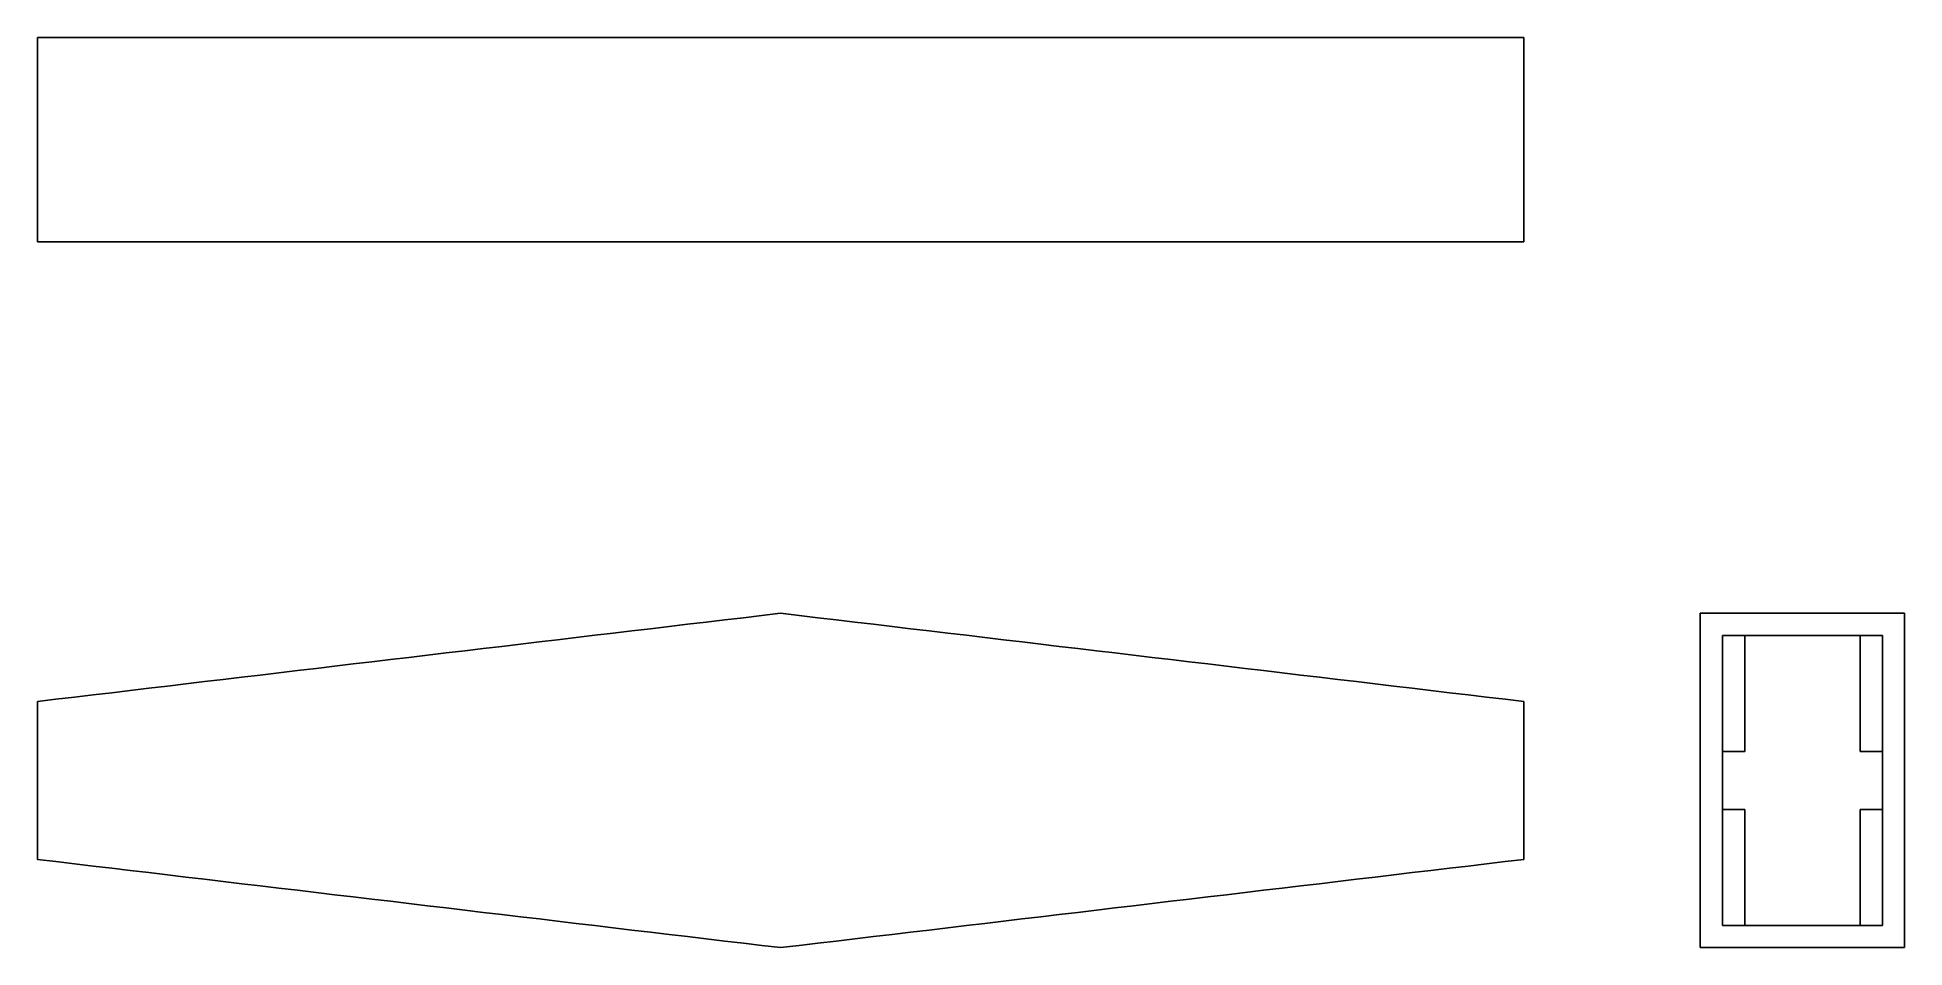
# Model space of a CAD drawing. Header units: inches. Extents: x 0 to 10.1, y -0.9 to 4.
import ezdxf

# ---------------------------------------------------------------- set-up
doc = ezdxf.new("R2010")
doc.units = ezdxf.units.IN

msp = doc.modelspace()

# ---------------------------------------------------------------- linework, layer by layer
at = {"layer": 'FRONT'}
for p, q in [((3.1, 0.793125), (3.2, 0.805)), ((3.2, 0.805), (3.3, 0.816875)), ((3.3, 0.816875), (3.4, 0.82875)), ((3.4, 0.82875), (3.5, 0.840625)), ((3.5, 0.840625), (3.6, 0.8525)), ((3.6, 0.8525), (3.7, 0.864375)), ((3.7, 0.864375), (3.8, 0.87625)), ((3.8, 0.87625), (3.9, 0.888125)), ((3.9, 0.888125), (4, 0.9)), ((4, 0.9), (4.1, 0.888125)), ((4.1, 0.888125), (4.2, 0.87625)), ((4.2, 0.87625), (4.3, 0.864375)), ((4.3, 0.864375), (4.4, 0.8525)), ((4.4, 0.8525), (4.5, 0.840625)), ((4.5, 0.840625), (4.6, 0.82875)), ((4.6, 0.82875), (4.7, 0.816875)), ((4.7, 0.816875), (4.8, 0.805)), ((4.8, 0.805), (4.9, 0.793125)), ((2.3, 0.698125), (2.4, 0.71)), ((2.4, 0.71), (2.5, 0.721875)), ((2.5, 0.721875), (2.6, 0.73375)), ((2.6, 0.73375), (2.7, 0.745625)), ((2.7, 0.745625), (2.8, 0.7575)), ((2.8, 0.7575), (2.9, 0.769375)), ((2.9, 0.769375), (3, 0.78125)), ((3, 0.78125), (3.1, 0.793125)), ((4.9, 0.793125), (5, 0.78125)), ((5, 0.78125), (5.1, 0.769375)), ((5.1, 0.769375), (5.2, 0.7575)), ((5.2, 0.7575), (5.3, 0.745625)), ((5.3, 0.745625), (5.4, 0.73375)), ((5.4, 0.73375), (5.5, 0.721875)), ((5.5, 0.721875), (5.6, 0.71)), ((5.6, 0.71), (5.7, 0.698125)), ((1.4, 0.59125), (1.5, 0.603125)), ((1.5, 0.603125), (1.6, 0.615)), ((1.6, 0.615), (1.7, 0.626875)), ((1.7, 0.626875), (1.8, 0.63875)), ((1.8, 0.63875), (1.9, 0.650625)), ((1.9, 0.650625), (2, 0.6625)), ((2, 0.6625), (2.1, 0.674375)), ((2.1, 0.674375), (2.2, 0.68625)), ((2.2, 0.68625), (2.3, 0.698125)), ((5.7, 0.698125), (5.8, 0.68625)), ((5.8, 0.68625), (5.9, 0.674375)), ((5.9, 0.674375), (6, 0.6625)), ((6, 0.6625), (6.1, 0.650625)), ((6.1, 0.650625), (6.2, 0.63875)), ((6.2, 0.63875), (6.3, 0.626875)), ((6.3, 0.626875), (6.4, 0.615)), ((6.4, 0.615), (6.5, 0.603125)), ((6.5, 0.603125), (6.6, 0.59125)), ((0.6, 0.49625), (0.7, 0.508125)), ((0.7, 0.508125), (0.8, 0.52)), ((0.8, 0.52), (0.9, 0.531875)), ((0.9, 0.531875), (1, 0.54375)), ((1, 0.54375), (1.1, 0.555625)), ((1.1, 0.555625), (1.2, 0.5675)), ((1.2, 0.5675), (1.3, 0.579375)), ((1.3, 0.579375), (1.4, 0.59125)), ((6.6, 0.59125), (6.7, 0.579375)), ((6.7, 0.579375), (6.8, 0.5675)), ((6.8, 0.5675), (6.9, 0.555625)), ((6.9, 0.555625), (7, 0.54375)), ((7, 0.54375), (7.1, 0.531875)), ((7.1, 0.531875), (7.2, 0.52)), ((7.2, 0.52), (7.3, 0.508125)), ((7.3, 0.508125), (7.4, 0.49625)), ((0, 0.425), (0.1, 0.436875)), ((0, 0.425), (0, -0.425)), ((0.1, 0.436875), (0.2, 0.44875)), ((0.2, 0.44875), (0.3, 0.460625)), ((0.3, 0.460625), (0.4, 0.4725)), ((0.4, 0.4725), (0.5, 0.484375)), ((0.5, 0.484375), (0.6, 0.49625)), ((7.4, 0.49625), (7.5, 0.484375)), ((7.5, 0.484375), (7.6, 0.4725)), ((7.6, 0.4725), (7.7, 0.460625)), ((7.7, 0.460625), (7.8, 0.44875)), ((7.8, 0.44875), (7.9, 0.436875)), ((7.9, 0.436875), (8, 0.425)), ((8, 0.425), (8, -0.425)), ((0, -0.425), (0.1, -0.436875)), ((0.1, -0.436875), (0.2, -0.44875)), ((0.2, -0.44875), (0.3, -0.460625)), ((0.3, -0.460625), (0.4, -0.4725)), ((0.4, -0.4725), (0.5, -0.484375)), ((0.5, -0.484375), (0.6, -0.49625)), ((0.6, -0.49625), (0.7, -0.508125)), ((7.3, -0.508125), (7.4, -0.49625)), ((7.4, -0.49625), (7.5, -0.484375)), ((7.5, -0.484375), (7.6, -0.4725)), ((7.6, -0.4725), (7.7, -0.460625)), ((7.7, -0.460625), (7.8, -0.44875)), ((7.8, -0.44875), (7.9, -0.436875)), ((7.9, -0.436875), (8, -0.425)), ((0.7, -0.508125), (0.8, -0.52)), ((0.8, -0.52), (0.9, -0.531875)), ((0.9, -0.531875), (1, -0.54375)), ((1, -0.54375), (1.1, -0.555625)), ((1.1, -0.555625), (1.2, -0.5675)), ((1.2, -0.5675), (1.3, -0.579375)), ((1.3, -0.579375), (1.4, -0.59125)), ((1.4, -0.59125), (1.5, -0.603125)), ((6.5, -0.603125), (6.6, -0.59125)), ((6.6, -0.59125), (6.7, -0.579375)), ((6.7, -0.579375), (6.8, -0.5675)), ((6.8, -0.5675), (6.9, -0.555625)), ((6.9, -0.555625), (7, -0.54375)), ((7, -0.54375), (7.1, -0.531875)), ((7.1, -0.531875), (7.2, -0.52)), ((7.2, -0.52), (7.3, -0.508125)), ((1.5, -0.603125), (1.6, -0.615)), ((1.6, -0.615), (1.7, -0.626875)), ((1.7, -0.626875), (1.8, -0.63875)), ((1.8, -0.63875), (1.9, -0.650625)), ((1.9, -0.650625), (2, -0.6625)), ((2, -0.6625), (2.1, -0.674375)), ((2.1, -0.674375), (2.2, -0.68625)), ((2.2, -0.68625), (2.3, -0.698125)), ((2.3, -0.698125), (2.4, -0.71)), ((5.6, -0.71), (5.7, -0.698125)), ((5.7, -0.698125), (5.8, -0.68625)), ((5.8, -0.68625), (5.9, -0.674375)), ((5.9, -0.674375), (6, -0.6625)), ((6, -0.6625), (6.1, -0.650625)), ((6.1, -0.650625), (6.2, -0.63875)), ((6.2, -0.63875), (6.3, -0.626875)), ((6.3, -0.626875), (6.4, -0.615)), ((6.4, -0.615), (6.5, -0.603125)), ((2.4, -0.71), (2.5, -0.721875)), ((2.5, -0.721875), (2.6, -0.73375)), ((2.6, -0.73375), (2.7, -0.745625)), ((2.7, -0.745625), (2.8, -0.7575)), ((2.8, -0.7575), (2.9, -0.769375)), ((2.9, -0.769375), (3, -0.78125)), ((3, -0.78125), (3.1, -0.793125)), ((3.1, -0.793125), (3.2, -0.805)), ((4.8, -0.805), (4.9, -0.793125)), ((4.9, -0.793125), (5, -0.78125)), ((5, -0.78125), (5.1, -0.769375)), ((5.1, -0.769375), (5.2, -0.7575)), ((5.2, -0.7575), (5.3, -0.745625)), ((5.3, -0.745625), (5.4, -0.73375)), ((5.4, -0.73375), (5.5, -0.721875)), ((5.5, -0.721875), (5.6, -0.71)), ((3.2, -0.805), (3.3, -0.816875)), ((3.3, -0.816875), (3.4, -0.82875)), ((3.4, -0.82875), (3.5, -0.840625)), ((3.5, -0.840625), (3.6, -0.8525)), ((3.6, -0.8525), (3.7, -0.864375)), ((3.7, -0.864375), (3.8, -0.87625)), ((3.8, -0.87625), (3.9, -0.888125)), ((3.9, -0.888125), (4, -0.9)), ((4, -0.9), (4.1, -0.888125)), ((4.1, -0.888125), (4.2, -0.87625)), ((4.2, -0.87625), (4.3, -0.864375)), ((4.3, -0.864375), (4.4, -0.8525)), ((4.4, -0.8525), (4.5, -0.840625)), ((4.5, -0.840625), (4.6, -0.82875)), ((4.6, -0.82875), (4.7, -0.816875)), ((4.7, -0.816875), (4.8, -0.805))]:
    msp.add_line(p, q, dxfattribs=at)
at = {"layer": 'SECTION'}
for p, q in [((10.05, 0.9), (8.95, 0.9)), ((8.95, 0.9), (8.95, -0.9)), ((10.05, -0.9), (10.05, 0.9)), ((9.93, 0.78), (9.07, 0.78)), ((9.07, 0.78), (9.07, -0.78)), ((9.19, 0.78), (9.07, 0.78)), ((9.07, 0.78), (9.07, 0.156)), ((9.19, 0.156), (9.19, 0.78)), ((9.93, 0.78), (9.81, 0.78)), ((9.81, 0.78), (9.81, 0.156)), ((9.93, -0.78), (9.93, 0.78)), ((9.93, 0.156), (9.93, 0.78)), ((9.07, 0.156), (9.19, 0.156)), ((9.81, 0.156), (9.93, 0.156)), ((9.19, -0.156), (9.07, -0.156)), ((9.07, -0.156), (9.07, -0.78)), ((9.19, -0.78), (9.19, -0.156)), ((9.93, -0.156), (9.81, -0.156)), ((9.81, -0.156), (9.81, -0.78)), ((9.93, -0.78), (9.93, -0.156)), ((9.07, -0.78), (9.93, -0.78)), ((9.07, -0.78), (9.19, -0.78)), ((9.81, -0.78), (9.93, -0.78)), ((8.95, -0.9), (10.05, -0.9))]:
    msp.add_line(p, q, dxfattribs=at)
at = {"layer": 'TOP'}
for p, q in [((0, 4), (0.1, 4)), ((0, 4), (0, 2.9)), ((0.1, 4), (0.2, 4)), ((0.2, 4), (0.3, 4)), ((0.3, 4), (0.4, 4)), ((0.4, 4), (0.5, 4)), ((0.5, 4), (0.6, 4)), ((0.6, 4), (0.7, 4)), ((0.7, 4), (0.8, 4)), ((0.8, 4), (0.9, 4)), ((0.9, 4), (1, 4)), ((1, 4), (1.1, 4)), ((1.1, 4), (1.2, 4)), ((1.2, 4), (1.3, 4)), ((1.3, 4), (1.4, 4)), ((1.4, 4), (1.5, 4)), ((1.5, 4), (1.6, 4)), ((1.6, 4), (1.7, 4)), ((1.7, 4), (1.8, 4)), ((1.8, 4), (1.9, 4)), ((1.9, 4), (2, 4)), ((2, 4), (2.1, 4)), ((2.1, 4), (2.2, 4)), ((2.2, 4), (2.3, 4)), ((2.3, 4), (2.4, 4)), ((2.4, 4), (2.5, 4)), ((2.5, 4), (2.6, 4)), ((2.6, 4), (2.7, 4)), ((2.7, 4), (2.8, 4)), ((2.8, 4), (2.9, 4)), ((2.9, 4), (3, 4)), ((3, 4), (3.1, 4)), ((3.1, 4), (3.2, 4)), ((3.2, 4), (3.3, 4)), ((3.3, 4), (3.4, 4)), ((3.4, 4), (3.5, 4)), ((3.5, 4), (3.6, 4)), ((3.6, 4), (3.7, 4)), ((3.7, 4), (3.8, 4)), ((3.8, 4), (3.9, 4)), ((3.9, 4), (4, 4)), ((4, 4), (4.1, 4)), ((4.1, 4), (4.2, 4)), ((4.2, 4), (4.3, 4)), ((4.3, 4), (4.4, 4)), ((4.4, 4), (4.5, 4)), ((4.5, 4), (4.6, 4)), ((4.6, 4), (4.7, 4)), ((4.7, 4), (4.8, 4)), ((4.8, 4), (4.9, 4)), ((4.9, 4), (5, 4)), ((5, 4), (5.1, 4)), ((5.1, 4), (5.2, 4)), ((5.2, 4), (5.3, 4)), ((5.3, 4), (5.4, 4)), ((5.4, 4), (5.5, 4)), ((5.5, 4), (5.6, 4)), ((5.6, 4), (5.7, 4)), ((5.7, 4), (5.8, 4)), ((5.8, 4), (5.9, 4)), ((5.9, 4), (6, 4)), ((6, 4), (6.1, 4)), ((6.1, 4), (6.2, 4)), ((6.2, 4), (6.3, 4)), ((6.3, 4), (6.4, 4)), ((6.4, 4), (6.5, 4)), ((6.5, 4), (6.6, 4)), ((6.6, 4), (6.7, 4)), ((6.7, 4), (6.8, 4)), ((6.8, 4), (6.9, 4)), ((6.9, 4), (7, 4)), ((7, 4), (7.1, 4)), ((7.1, 4), (7.2, 4)), ((7.2, 4), (7.3, 4)), ((7.3, 4), (7.4, 4)), ((7.4, 4), (7.5, 4)), ((7.5, 4), (7.6, 4)), ((7.6, 4), (7.7, 4)), ((7.7, 4), (7.8, 4)), ((7.8, 4), (7.9, 4)), ((7.9, 4), (8, 4)), ((8, 4), (8, 2.9)), ((0, 2.9), (0.1, 2.9)), ((0.1, 2.9), (0.2, 2.9)), ((0.2, 2.9), (0.3, 2.9)), ((0.3, 2.9), (0.4, 2.9)), ((0.4, 2.9), (0.5, 2.9)), ((0.5, 2.9), (0.6, 2.9)), ((0.6, 2.9), (0.7, 2.9)), ((0.7, 2.9), (0.8, 2.9)), ((0.8, 2.9), (0.9, 2.9)), ((0.9, 2.9), (1, 2.9)), ((1, 2.9), (1.1, 2.9)), ((1.1, 2.9), (1.2, 2.9)), ((1.2, 2.9), (1.3, 2.9)), ((1.3, 2.9), (1.4, 2.9)), ((1.4, 2.9), (1.5, 2.9)), ((1.5, 2.9), (1.6, 2.9)), ((1.6, 2.9), (1.7, 2.9)), ((1.7, 2.9), (1.8, 2.9)), ((1.8, 2.9), (1.9, 2.9)), ((1.9, 2.9), (2, 2.9)), ((2, 2.9), (2.1, 2.9)), ((2.1, 2.9), (2.2, 2.9)), ((2.2, 2.9), (2.3, 2.9)), ((2.3, 2.9), (2.4, 2.9)), ((2.4, 2.9), (2.5, 2.9)), ((2.5, 2.9), (2.6, 2.9)), ((2.6, 2.9), (2.7, 2.9)), ((2.7, 2.9), (2.8, 2.9)), ((2.8, 2.9), (2.9, 2.9)), ((2.9, 2.9), (3, 2.9)), ((3, 2.9), (3.1, 2.9)), ((3.1, 2.9), (3.2, 2.9)), ((3.2, 2.9), (3.3, 2.9)), ((3.3, 2.9), (3.4, 2.9)), ((3.4, 2.9), (3.5, 2.9)), ((3.5, 2.9), (3.6, 2.9)), ((3.6, 2.9), (3.7, 2.9)), ((3.7, 2.9), (3.8, 2.9)), ((3.8, 2.9), (3.9, 2.9)), ((3.9, 2.9), (4, 2.9)), ((4, 2.9), (4.1, 2.9)), ((4.1, 2.9), (4.2, 2.9)), ((4.2, 2.9), (4.3, 2.9)), ((4.3, 2.9), (4.4, 2.9)), ((4.4, 2.9), (4.5, 2.9)), ((4.5, 2.9), (4.6, 2.9)), ((4.6, 2.9), (4.7, 2.9)), ((4.7, 2.9), (4.8, 2.9)), ((4.8, 2.9), (4.9, 2.9)), ((4.9, 2.9), (5, 2.9)), ((5, 2.9), (5.1, 2.9)), ((5.1, 2.9), (5.2, 2.9)), ((5.2, 2.9), (5.3, 2.9)), ((5.3, 2.9), (5.4, 2.9)), ((5.4, 2.9), (5.5, 2.9)), ((5.5, 2.9), (5.6, 2.9)), ((5.6, 2.9), (5.7, 2.9)), ((5.7, 2.9), (5.8, 2.9)), ((5.8, 2.9), (5.9, 2.9)), ((5.9, 2.9), (6, 2.9)), ((6, 2.9), (6.1, 2.9)), ((6.1, 2.9), (6.2, 2.9)), ((6.2, 2.9), (6.3, 2.9)), ((6.3, 2.9), (6.4, 2.9)), ((6.4, 2.9), (6.5, 2.9)), ((6.5, 2.9), (6.6, 2.9)), ((6.6, 2.9), (6.7, 2.9)), ((6.7, 2.9), (6.8, 2.9)), ((6.8, 2.9), (6.9, 2.9)), ((6.9, 2.9), (7, 2.9)), ((7, 2.9), (7.1, 2.9)), ((7.1, 2.9), (7.2, 2.9)), ((7.2, 2.9), (7.3, 2.9)), ((7.3, 2.9), (7.4, 2.9)), ((7.4, 2.9), (7.5, 2.9)), ((7.5, 2.9), (7.6, 2.9)), ((7.6, 2.9), (7.7, 2.9)), ((7.7, 2.9), (7.8, 2.9)), ((7.8, 2.9), (7.9, 2.9)), ((7.9, 2.9), (8, 2.9))]:
    msp.add_line(p, q, dxfattribs=at)

doc.saveas('drawing.dxf')
